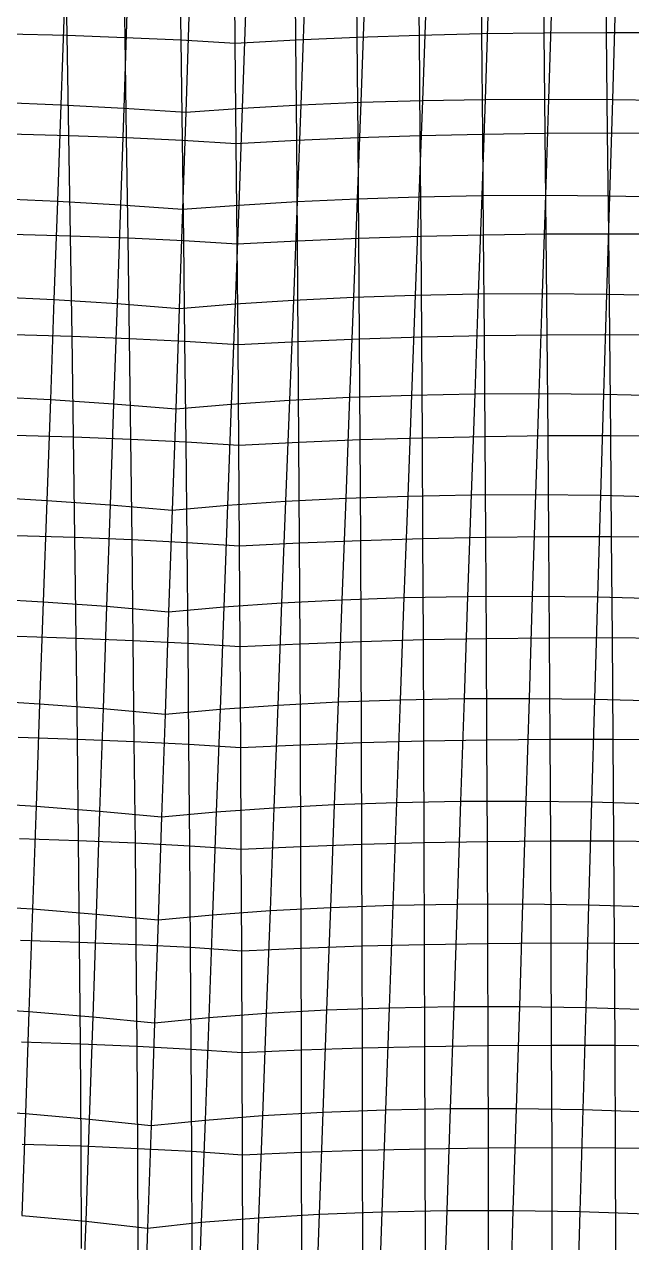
# Model space of a CAD drawing. Extents: x -429 to 429, y -1 to 209.
# Drawn here: x -79.73 to -59.59, y 128.14 to 168.53 of the extents above; entities that cross this region are included whole.
import ezdxf

# ---------------------------------------------------------------- set-up
doc = ezdxf.new("R2010")
doc.units = 0

msp = doc.modelspace()

# ---------------------------------------------------------------- linework, layer by layer
at = {"layer": 'default', "color": 3, "linetype": 'CONTINUOUS'}
for p, q in [((-78.308, 168.163, 14.518), (-78.368, 171.483, 13.942)), ((-76.394, 168.095, 13.744), (-76.449, 171.418, 13.188)), ((-74.534, 168.008, 12.849), (-74.582, 171.334, 12.317)), ((-70.728, 168.01, 12.335), (-70.76, 171.339, 11.8)), ((-68.691, 168.099, 12.703), (-68.721, 171.428, 12.142)), ((-66.633, 168.168, 12.939), (-66.664, 171.498, 12.358)), ((-64.563, 168.218, 13.041), (-64.597, 171.549, 12.445)), ((-62.491, 168.249, 13.01), (-62.529, 171.58, 12.404)), ((-60.426, 168.259, 12.844), (-60.467, 171.592, 12.235)), ((-72.737, 167.902, 11.835), (-72.773, 171.231, 11.333)), ((-72.737, 167.902, 11.835), (-72.773, 171.231, 11.333)), ((-80.269, 168.211, 15.166), (-78.308, 168.163, 14.518)), ((-78.308, 168.163, 14.518), (-76.394, 168.095, 13.744)), ((-78.253, 164.842, 15.066), (-78.308, 168.163, 14.518)), ((-76.394, 168.095, 13.744), (-74.534, 168.008, 12.849)), ((-76.343, 164.772, 14.275), (-76.394, 168.095, 13.744)), ((-70.728, 168.01, 12.335), (-68.691, 168.099, 12.703)), ((-68.691, 168.099, 12.703), (-66.633, 168.168, 12.939)), ((-68.663, 164.77, 13.239), (-68.691, 168.099, 12.703)), ((-66.633, 168.168, 12.939), (-64.563, 168.218, 13.041)), ((-66.604, 164.838, 13.493), (-66.633, 168.168, 12.939)), ((-64.563, 168.218, 13.041), (-62.491, 168.249, 13.01)), ((-64.532, 164.887, 13.609), (-64.563, 168.218, 13.041)), ((-62.491, 168.249, 13.01), (-60.426, 168.259, 12.844)), ((-62.457, 164.916, 13.585), (-62.491, 168.249, 13.01)), ((-60.426, 168.259, 12.844), (-58.375, 168.249, 12.545)), ((-60.388, 164.925, 13.422), (-60.426, 168.259, 12.844)), ((-74.534, 168.008, 12.849), (-72.737, 167.902, 11.835)), ((-74.49, 164.683, 13.359), (-74.534, 168.008, 12.849)), ((-72.737, 167.902, 11.835), (-70.728, 168.01, 12.335)), ((-72.704, 164.576, 12.32), (-72.737, 167.902, 11.835)), ((-72.704, 164.576, 12.32), (-72.737, 167.902, 11.835)), ((-70.699, 164.682, 12.847), (-70.728, 168.01, 12.335)), ((-80.213, 164.892, 15.727), (-78.253, 164.842, 15.066)), ((-78.253, 164.842, 15.066), (-76.343, 164.772, 14.275)), ((-78.199, 161.517, 15.601), (-78.253, 164.842, 15.066)), ((-68.663, 164.77, 13.239), (-66.604, 164.838, 13.493)), ((-66.604, 164.838, 13.493), (-64.532, 164.887, 13.609)), ((-66.577, 161.504, 14.034), (-66.604, 164.838, 13.493)), ((-64.532, 164.887, 13.609), (-62.457, 164.916, 13.585)), ((-64.503, 161.551, 14.163), (-64.532, 164.887, 13.609)), ((-62.457, 164.916, 13.585), (-60.388, 164.925, 13.422)), ((-62.424, 161.579, 14.147), (-62.457, 164.916, 13.585)), ((-60.388, 164.925, 13.422), (-58.335, 164.914, 13.12)), ((-60.351, 161.586, 13.987), (-60.388, 164.925, 13.422)), ((-76.343, 164.772, 14.275), (-74.49, 164.683, 13.359)), ((-76.293, 161.445, 14.792), (-76.343, 164.772, 14.275)), ((-74.49, 164.683, 13.359), (-72.704, 164.576, 12.32)), ((-74.448, 161.355, 13.852), (-74.49, 164.683, 13.359)), ((-72.704, 164.576, 12.32), (-70.699, 164.682, 12.847)), ((-72.674, 161.246, 12.787), (-72.704, 164.576, 12.32)), ((-72.674, 161.246, 12.787), (-72.704, 164.576, 12.32)), ((-70.699, 164.682, 12.847), (-68.663, 164.77, 13.239)), ((-70.673, 161.351, 13.344), (-70.699, 164.682, 12.847)), ((-68.638, 161.437, 13.76), (-68.663, 164.77, 13.239)), ((-80.159, 161.569, 16.275), (-78.199, 161.517, 15.601)), ((-64.503, 161.551, 14.163), (-62.424, 161.579, 14.147)), ((-62.424, 161.579, 14.147), (-60.351, 161.586, 13.987)), ((-62.394, 158.236, 14.691), (-62.424, 161.579, 14.147)), ((-60.351, 161.586, 13.987), (-58.295, 161.574, 13.682)), ((-60.317, 158.243, 14.533), (-60.351, 161.586, 13.987)), ((-78.199, 161.517, 15.601), (-76.293, 161.445, 14.792)), ((-78.148, 158.187, 16.117), (-78.199, 161.517, 15.601)), ((-76.293, 161.445, 14.792), (-74.448, 161.355, 13.852)), ((-76.245, 158.113, 15.29), (-76.293, 161.445, 14.792)), ((-74.448, 161.355, 13.852), (-72.674, 161.246, 12.787)), ((-74.408, 158.021, 14.329), (-74.448, 161.355, 13.852)), ((-72.674, 161.246, 12.787), (-70.673, 161.351, 13.344)), ((-72.645, 157.91, 13.237), (-72.674, 161.246, 12.787)), ((-72.645, 157.91, 13.237), (-72.674, 161.246, 12.787)), ((-70.673, 161.351, 13.344), (-68.638, 161.437, 13.76)), ((-70.649, 158.014, 13.823), (-70.673, 161.351, 13.344)), ((-68.638, 161.437, 13.76), (-66.577, 161.504, 14.034)), ((-68.615, 158.099, 14.263), (-68.638, 161.437, 13.76)), ((-66.577, 161.504, 14.034), (-64.503, 161.551, 14.163)), ((-66.553, 158.164, 14.556), (-66.577, 161.504, 14.034)), ((-64.476, 158.21, 14.698), (-64.503, 161.551, 14.163)), ((-80.107, 158.241, 16.804), (-78.148, 158.187, 16.117)), ((-78.148, 158.187, 16.117), (-76.245, 158.113, 15.29)), ((-78.102, 154.852, 16.609), (-78.148, 158.187, 16.117)), ((-76.245, 158.113, 15.29), (-74.408, 158.021, 14.329)), ((-76.202, 154.778, 15.767), (-76.245, 158.113, 15.29)), ((-74.408, 158.021, 14.329), (-72.645, 157.91, 13.237)), ((-74.371, 154.684, 14.786), (-74.408, 158.021, 14.329)), ((-72.645, 157.91, 13.237), (-70.649, 158.014, 13.823)), ((-70.649, 158.014, 13.823), (-68.615, 158.099, 14.263)), ((-70.627, 154.674, 14.283), (-70.649, 158.014, 13.823)), ((-68.615, 158.099, 14.263), (-66.553, 158.164, 14.556)), ((-68.594, 154.757, 14.744), (-68.615, 158.099, 14.263)), ((-66.553, 158.164, 14.556), (-64.476, 158.21, 14.698)), ((-66.532, 154.821, 15.053), (-66.553, 158.164, 14.556)), ((-64.476, 158.21, 14.698), (-62.394, 158.236, 14.691)), ((-64.452, 154.865, 15.208), (-64.476, 158.21, 14.698)), ((-62.394, 158.236, 14.691), (-60.317, 158.243, 14.533)), ((-62.366, 154.89, 15.207), (-62.394, 158.236, 14.691)), ((-60.317, 158.243, 14.533), (-58.258, 158.229, 14.225)), ((-60.286, 154.894, 15.051), (-60.317, 158.243, 14.533)), ((-72.619, 154.573, 13.672), (-72.645, 157.91, 13.237)), ((-72.619, 154.573, 13.672), (-72.645, 157.91, 13.237)), ((-80.06, 154.908, 17.308), (-78.102, 154.852, 16.609)), ((-78.102, 154.852, 16.609), (-76.202, 154.778, 15.767)), ((-78.057, 151.519, 17.088), (-78.102, 154.852, 16.609)), ((-76.202, 154.778, 15.767), (-74.371, 154.684, 14.786)), ((-76.16, 151.443, 16.229), (-76.202, 154.778, 15.767)), ((-70.627, 154.674, 14.283), (-68.594, 154.757, 14.744)), ((-68.594, 154.757, 14.744), (-66.532, 154.821, 15.053)), ((-68.576, 151.416, 15.211), (-68.594, 154.757, 14.744)), ((-66.532, 154.821, 15.053), (-64.452, 154.865, 15.208)), ((-66.513, 151.478, 15.538), (-66.532, 154.821, 15.053)), ((-64.452, 154.865, 15.208), (-62.366, 154.89, 15.207)), ((-64.43, 151.52, 15.705), (-64.452, 154.865, 15.208)), ((-62.366, 154.89, 15.207), (-60.286, 154.894, 15.051)), ((-62.341, 151.543, 15.712), (-62.366, 154.89, 15.207)), ((-60.286, 154.894, 15.051), (-58.224, 154.879, 14.741)), ((-60.257, 151.546, 15.559), (-60.286, 154.894, 15.051)), ((-74.371, 154.684, 14.786), (-72.619, 154.573, 13.672)), ((-74.336, 151.349, 15.227), (-74.371, 154.684, 14.786)), ((-72.619, 154.573, 13.672), (-70.627, 154.674, 14.283)), ((-72.596, 151.237, 14.089), (-72.619, 154.573, 13.672)), ((-72.596, 151.237, 14.089), (-72.619, 154.573, 13.672)), ((-70.608, 151.336, 14.727), (-70.627, 154.674, 14.283)), ((-80.014, 151.576, 17.8), (-78.057, 151.519, 17.088)), ((-78.057, 151.519, 17.088), (-76.16, 151.443, 16.229)), ((-78.014, 148.18, 17.548), (-78.057, 151.519, 17.088)), ((-68.576, 151.416, 15.211), (-66.513, 151.478, 15.538)), ((-66.513, 151.478, 15.538), (-64.43, 151.52, 15.705)), ((-66.496, 148.13, 16.002), (-66.513, 151.478, 15.538)), ((-64.43, 151.52, 15.705), (-62.341, 151.543, 15.712)), ((-64.411, 148.17, 16.182), (-64.43, 151.52, 15.705)), ((-62.341, 151.543, 15.712), (-60.257, 151.546, 15.559)), ((-62.317, 148.192, 16.197), (-62.341, 151.543, 15.712)), ((-60.257, 151.546, 15.559), (-58.191, 151.53, 15.246)), ((-60.229, 148.193, 16.046), (-60.257, 151.546, 15.559)), ((-76.16, 151.443, 16.229), (-74.336, 151.349, 15.227)), ((-76.121, 148.104, 16.672), (-76.16, 151.443, 16.229)), ((-74.336, 151.349, 15.227), (-72.596, 151.237, 14.089)), ((-74.304, 148.009, 15.65), (-74.336, 151.349, 15.227)), ((-72.596, 151.237, 14.089), (-70.608, 151.336, 14.727)), ((-72.575, 147.898, 14.487), (-72.596, 151.237, 14.089)), ((-72.575, 147.898, 14.487), (-72.596, 151.237, 14.089)), ((-70.608, 151.336, 14.727), (-68.576, 151.416, 15.211)), ((-70.591, 147.993, 15.152), (-70.608, 151.336, 14.727)), ((-68.561, 148.071, 15.658), (-68.576, 151.416, 15.211)), ((-79.971, 148.239, 18.271), (-78.014, 148.18, 17.548)), ((-78.014, 148.18, 17.548), (-76.121, 148.104, 16.672)), ((-77.976, 144.83, 17.982), (-78.014, 148.18, 17.548)), ((-76.121, 148.104, 16.672), (-74.304, 148.009, 15.65)), ((-76.086, 144.752, 17.092), (-76.121, 148.104, 16.672)), ((-74.304, 148.009, 15.65), (-72.575, 147.898, 14.487)), ((-74.275, 144.658, 16.053), (-74.304, 148.009, 15.65)), ((-72.575, 147.898, 14.487), (-70.591, 147.993, 15.152)), ((-72.556, 144.546, 14.87), (-72.575, 147.898, 14.487)), ((-72.556, 144.546, 14.87), (-72.575, 147.898, 14.487)), ((-70.591, 147.993, 15.152), (-68.561, 148.071, 15.658)), ((-70.576, 144.639, 15.558), (-70.591, 147.993, 15.152)), ((-68.561, 148.071, 15.658), (-66.496, 148.13, 16.002)), ((-68.547, 144.714, 16.083), (-68.561, 148.071, 15.658)), ((-66.496, 148.13, 16.002), (-64.411, 148.17, 16.182)), ((-66.481, 144.77, 16.442), (-66.496, 148.13, 16.002)), ((-64.411, 148.17, 16.182), (-62.317, 148.192, 16.197)), ((-64.393, 144.808, 16.633), (-64.411, 148.17, 16.182)), ((-62.317, 148.192, 16.197), (-60.229, 148.193, 16.046)), ((-62.296, 144.828, 16.654), (-62.317, 148.192, 16.197)), ((-60.229, 148.193, 16.046), (-58.16, 148.176, 15.73)), ((-60.205, 144.828, 16.505), (-60.229, 148.193, 16.046)), ((-79.933, 144.889, 18.717), (-77.976, 144.83, 17.982)), ((-77.976, 144.83, 17.982), (-76.086, 144.752, 17.092)), ((-77.939, 141.469, 18.409), (-77.976, 144.83, 17.982)), ((-76.086, 144.752, 17.092), (-74.275, 144.658, 16.053)), ((-76.052, 141.391, 17.503), (-76.086, 144.752, 17.092)), ((-74.275, 144.658, 16.053), (-72.556, 144.546, 14.87)), ((-74.248, 141.295, 16.444), (-74.275, 144.658, 16.053)), ((-72.556, 144.546, 14.87), (-70.576, 144.639, 15.558)), ((-70.576, 144.639, 15.558), (-68.547, 144.714, 16.083)), ((-70.564, 141.273, 15.952), (-70.576, 144.639, 15.558)), ((-68.547, 144.714, 16.083), (-66.481, 144.77, 16.442)), ((-68.536, 141.346, 16.498), (-68.547, 144.714, 16.083)), ((-66.481, 144.77, 16.442), (-64.393, 144.808, 16.633)), ((-66.469, 141.4, 16.874), (-66.481, 144.77, 16.442)), ((-64.393, 144.808, 16.633), (-62.296, 144.828, 16.654)), ((-64.378, 141.437, 17.077), (-64.393, 144.808, 16.633)), ((-62.296, 144.828, 16.654), (-60.205, 144.828, 16.505)), ((-62.277, 141.454, 17.105), (-62.296, 144.828, 16.654)), ((-60.205, 144.828, 16.505), (-58.133, 144.809, 16.187)), ((-60.182, 141.453, 16.958), (-60.205, 144.828, 16.505)), ((-72.539, 141.183, 15.238), (-72.556, 144.546, 14.87)), ((-72.539, 141.183, 15.238), (-72.556, 144.546, 14.87)), ((-79.895, 141.53, 19.155), (-77.939, 141.469, 18.409)), ((-77.939, 141.469, 18.409), (-76.052, 141.391, 17.503)), ((-77.906, 138.101, 18.813), (-77.939, 141.469, 18.409)), ((-76.052, 141.391, 17.503), (-74.248, 141.295, 16.444)), ((-76.022, 138.022, 17.894), (-76.052, 141.391, 17.503)), ((-68.536, 141.346, 16.498), (-66.469, 141.4, 16.874)), ((-66.469, 141.4, 16.874), (-64.378, 141.437, 17.077)), ((-66.459, 138.023, 17.283), (-66.469, 141.4, 16.874)), ((-64.378, 141.437, 17.077), (-62.277, 141.454, 17.105)), ((-64.365, 138.057, 17.496), (-64.378, 141.437, 17.077)), ((-62.277, 141.454, 17.105), (-60.182, 141.453, 16.958)), ((-62.261, 138.073, 17.53), (-62.277, 141.454, 17.105)), ((-60.182, 141.453, 16.958), (-58.106, 141.432, 16.637)), ((-60.161, 138.07, 17.385), (-60.182, 141.453, 16.958)), ((-74.248, 141.295, 16.444), (-72.539, 141.183, 15.238)), ((-74.223, 137.927, 16.818), (-74.248, 141.295, 16.444)), ((-72.539, 141.183, 15.238), (-70.564, 141.273, 15.952)), ((-72.524, 137.815, 15.593), (-72.539, 141.183, 15.238)), ((-72.524, 137.815, 15.593), (-72.539, 141.183, 15.238)), ((-70.564, 141.273, 15.952), (-68.536, 141.346, 16.498)), ((-70.553, 137.902, 16.328), (-70.564, 141.273, 15.952)), ((-68.526, 137.971, 16.892), (-68.536, 141.346, 16.498)), ((-79.862, 138.163, 19.569), (-77.906, 138.101, 18.813)), ((-77.906, 138.101, 18.813), (-76.022, 138.022, 17.894)), ((-77.873, 134.727, 19.21), (-77.906, 138.101, 18.813)), ((-76.022, 138.022, 17.894), (-74.223, 137.927, 16.818)), ((-75.992, 134.647, 18.275), (-76.022, 138.022, 17.894)), ((-74.223, 137.927, 16.818), (-72.524, 137.815, 15.593)), ((-74.2, 134.55, 17.18), (-74.223, 137.927, 16.818)), ((-72.524, 137.815, 15.593), (-70.553, 137.902, 16.328)), ((-72.511, 134.439, 15.933), (-72.524, 137.815, 15.593)), ((-72.511, 134.439, 15.933), (-72.524, 137.815, 15.593)), ((-70.553, 137.902, 16.328), (-68.526, 137.971, 16.892)), ((-70.545, 134.523, 16.692), (-70.553, 137.902, 16.328)), ((-68.526, 137.971, 16.892), (-66.459, 138.023, 17.283)), ((-68.519, 134.59, 17.278), (-68.526, 137.971, 16.892)), ((-66.459, 138.023, 17.283), (-64.365, 138.057, 17.496)), ((-66.45, 134.639, 17.684), (-66.459, 138.023, 17.283)), ((-64.365, 138.057, 17.496), (-62.261, 138.073, 17.53)), ((-64.354, 134.671, 17.909), (-64.365, 138.057, 17.496)), ((-62.261, 138.073, 17.53), (-60.161, 138.07, 17.385)), ((-62.245, 134.685, 17.95), (-62.261, 138.073, 17.53)), ((-60.161, 138.07, 17.385), (-58.082, 138.049, 17.063)), ((-60.141, 134.68, 17.807), (-60.161, 138.07, 17.385)), ((-79.829, 134.79, 19.977), (-77.873, 134.727, 19.21)), ((-77.873, 134.727, 19.21), (-75.992, 134.647, 18.275)), ((-77.844, 131.341, 19.585), (-77.873, 134.727, 19.21)), ((-75.992, 134.647, 18.275), (-74.2, 134.55, 17.18)), ((-75.966, 131.26, 18.637), (-75.992, 134.647, 18.275)), ((-74.2, 134.55, 17.18), (-72.511, 134.439, 15.933)), ((-74.18, 131.164, 17.526), (-74.2, 134.55, 17.18)), ((-72.511, 134.439, 15.933), (-70.545, 134.523, 16.692)), ((-70.545, 134.523, 16.692), (-68.519, 134.59, 17.278)), ((-70.538, 131.133, 17.041), (-70.545, 134.523, 16.692)), ((-68.519, 134.59, 17.278), (-66.45, 134.639, 17.684)), ((-68.513, 131.197, 17.644), (-68.519, 134.59, 17.278)), ((-66.45, 134.639, 17.684), (-64.354, 134.671, 17.909)), ((-66.443, 131.244, 18.064), (-66.45, 134.639, 17.684)), ((-64.354, 134.671, 17.909), (-62.245, 134.685, 17.95)), ((-64.344, 131.274, 18.299), (-64.354, 134.671, 17.909)), ((-62.245, 134.685, 17.95), (-60.141, 134.68, 17.807)), ((-62.232, 131.286, 18.346), (-62.245, 134.685, 17.95)), ((-60.141, 134.68, 17.807), (-58.059, 134.658, 17.482)), ((-60.124, 131.28, 18.205), (-60.141, 134.68, 17.807)), ((-72.5, 131.052, 16.261), (-72.511, 134.439, 15.933)), ((-72.5, 131.052, 16.261), (-72.511, 134.439, 15.933)), ((-79.801, 131.405, 20.362), (-77.844, 131.341, 19.585)), ((-77.844, 131.341, 19.585), (-75.966, 131.26, 18.637)), ((-77.834, 127.943, 19.902), (-77.844, 131.341, 19.585)), ((-66.443, 131.244, 18.064), (-64.344, 131.274, 18.299)), ((-64.344, 131.274, 18.299), (-62.232, 131.286, 18.346)), ((-64.335, 127.864, 18.617), (-64.344, 131.274, 18.299)), ((-62.232, 131.286, 18.346), (-60.124, 131.28, 18.205)), ((-62.224, 127.874, 18.665), (-62.232, 131.286, 18.346)), ((-60.124, 131.28, 18.205), (-58.038, 131.256, 17.877)), ((-60.116, 127.866, 18.524), (-60.124, 131.28, 18.205)), ((-75.966, 131.26, 18.637), (-74.18, 131.164, 17.526)), ((-75.956, 127.863, 18.954), (-75.966, 131.26, 18.637)), ((-74.18, 131.164, 17.526), (-72.5, 131.052, 16.261)), ((-74.17, 127.767, 17.844), (-74.18, 131.164, 17.526)), ((-72.5, 131.052, 16.261), (-70.538, 131.133, 17.041)), ((-72.491, 127.656, 16.579), (-72.5, 131.052, 16.261)), ((-72.491, 127.656, 16.579), (-72.5, 131.052, 16.261)), ((-70.538, 131.133, 17.041), (-68.513, 131.197, 17.644)), ((-70.529, 127.733, 17.359), (-70.538, 131.133, 17.041)), ((-68.513, 131.197, 17.644), (-66.443, 131.244, 18.064)), ((-68.504, 127.794, 17.962), (-68.513, 131.197, 17.644)), ((-66.434, 127.837, 18.383), (-66.443, 131.244, 18.064))]:
    msp.add_line(p, q, dxfattribs=at)
at = {"layer": 'default', "color": 5, "linetype": 'CONTINUOUS'}
for p, q in [((-78.416, 168.999, -0.156), (-78.522, 165.861, -0.724)), ((-76.332, 168.901, 0.135), (-76.435, 165.75, -0.408)), ((-72.394, 168.902, -0.415), (-72.504, 165.748, -0.958)), ((-70.452, 169, -1.268), (-70.566, 165.856, -1.836)), ((-68.458, 169.077, -1.989), (-68.572, 165.941, -2.578)), ((-66.42, 169.133, -2.577), (-66.53, 166.002, -3.181)), ((-64.348, 169.166, -3.028), (-64.452, 166.038, -3.642)), ((-62.251, 169.177, -3.341), (-62.348, 166.049, -3.959)), ((-60.138, 169.166, -3.513), (-60.228, 166.036, -4.129)), ((-74.275, 168.782, 0.564), (-74.377, 165.615, 0.051)), ((-74.275, 168.782, 0.564), (-74.377, 165.615, 0.051)), ((-68.572, 165.941, -2.578), (-66.53, 166.002, -3.181)), ((-66.53, 166.002, -3.181), (-66.648, 162.811, -3.832)), ((-66.53, 166.002, -3.181), (-64.452, 166.038, -3.642)), ((-64.452, 166.038, -3.642), (-64.564, 162.849, -4.304)), ((-64.452, 166.038, -3.642), (-62.348, 166.049, -3.959)), ((-62.348, 166.049, -3.959), (-62.452, 162.86, -4.625)), ((-62.348, 166.049, -3.959), (-60.228, 166.036, -4.129)), ((-60.228, 166.036, -4.129), (-60.323, 162.844, -4.793)), ((-60.228, 166.036, -4.129), (-58.101, 165.997, -4.153)), ((-80.627, 165.948, -0.895), (-78.522, 165.861, -0.724)), ((-78.522, 165.861, -0.724), (-78.634, 162.665, -1.337)), ((-78.522, 165.861, -0.724), (-76.435, 165.75, -0.408)), ((-76.435, 165.75, -0.408), (-76.543, 162.541, -0.994)), ((-76.435, 165.75, -0.408), (-74.377, 165.615, 0.051)), ((-74.377, 165.615, 0.051), (-74.485, 162.393, -0.502)), ((-74.377, 165.615, 0.051), (-74.485, 162.393, -0.502)), ((-74.377, 165.615, 0.051), (-72.504, 165.748, -0.958)), ((-72.504, 165.748, -0.958), (-72.622, 162.536, -1.543)), ((-72.504, 165.748, -0.958), (-70.566, 165.856, -1.836)), ((-70.566, 165.856, -1.836), (-70.688, 162.654, -2.448)), ((-70.566, 165.856, -1.836), (-68.572, 165.941, -2.578)), ((-68.572, 165.941, -2.578), (-68.693, 162.746, -3.213)), ((-68.693, 162.746, -3.213), (-66.648, 162.811, -3.832)), ((-66.648, 162.811, -3.832), (-66.769, 159.55, -4.507)), ((-66.648, 162.811, -3.832), (-64.564, 162.849, -4.304)), ((-64.564, 162.849, -4.304), (-64.679, 159.589, -4.988)), ((-64.564, 162.849, -4.304), (-62.452, 162.86, -4.625)), ((-62.452, 162.86, -4.625), (-62.559, 159.6, -5.313)), ((-62.452, 162.86, -4.625), (-60.323, 162.844, -4.793)), ((-60.323, 162.844, -4.793), (-60.421, 159.581, -5.48)), ((-60.323, 162.844, -4.793), (-58.188, 162.8, -4.809)), ((-80.745, 162.762, -1.529), (-78.634, 162.665, -1.337)), ((-78.634, 162.665, -1.337), (-78.75, 159.402, -1.976)), ((-78.634, 162.665, -1.337), (-76.543, 162.541, -0.994)), ((-76.543, 162.541, -0.994), (-76.656, 159.269, -1.608)), ((-76.543, 162.541, -0.994), (-74.485, 162.393, -0.502)), ((-74.485, 162.393, -0.502), (-74.598, 159.11, -1.086)), ((-74.485, 162.393, -0.502), (-74.598, 159.11, -1.086)), ((-74.485, 162.393, -0.502), (-72.622, 162.536, -1.543)), ((-72.622, 162.536, -1.543), (-72.743, 159.261, -2.157)), ((-72.622, 162.536, -1.543), (-70.688, 162.654, -2.448)), ((-70.688, 162.654, -2.448), (-70.812, 159.385, -3.087)), ((-70.688, 162.654, -2.448), (-68.693, 162.746, -3.213)), ((-68.693, 162.746, -3.213), (-68.817, 159.482, -3.872)), ((-68.817, 159.482, -3.872), (-66.769, 159.55, -4.507)), ((-66.769, 159.55, -4.507), (-66.894, 156.235, -5.208)), ((-66.769, 159.55, -4.507), (-64.679, 159.589, -4.988)), ((-64.679, 159.589, -4.988), (-64.797, 156.276, -5.7)), ((-64.679, 159.589, -4.988), (-62.559, 159.6, -5.313)), ((-62.559, 159.6, -5.313), (-62.669, 156.285, -6.029)), ((-62.559, 159.6, -5.313), (-60.421, 159.581, -5.48)), ((-60.421, 159.581, -5.48), (-60.523, 156.265, -6.194)), ((-60.421, 159.581, -5.48), (-58.278, 159.534, -5.487)), ((-80.868, 159.507, -2.186), (-78.75, 159.402, -1.976)), ((-78.75, 159.402, -1.976), (-78.87, 156.088, -2.638)), ((-78.75, 159.402, -1.976), (-76.656, 159.269, -1.608)), ((-76.656, 159.269, -1.608), (-76.773, 155.947, -2.244)), ((-76.656, 159.269, -1.608), (-74.598, 159.11, -1.086)), ((-74.598, 159.11, -1.086), (-72.743, 159.261, -2.157)), ((-72.743, 159.261, -2.157), (-72.869, 155.936, -2.792)), ((-72.743, 159.261, -2.157), (-70.812, 159.385, -3.087)), ((-70.812, 159.385, -3.087), (-70.942, 156.065, -3.749)), ((-70.812, 159.385, -3.087), (-68.817, 159.482, -3.872)), ((-68.817, 159.482, -3.872), (-68.946, 156.165, -4.557)), ((-74.598, 159.11, -1.086), (-74.714, 155.779, -1.689)), ((-74.598, 159.11, -1.086), (-74.714, 155.779, -1.689)), ((-80.995, 156.2, -2.869), (-78.87, 156.088, -2.638)), ((-78.87, 156.088, -2.638), (-78.991, 152.745, -3.3)), ((-78.87, 156.088, -2.638), (-76.773, 155.947, -2.244)), ((-76.773, 155.947, -2.244), (-76.89, 152.599, -2.881)), ((-76.773, 155.947, -2.244), (-74.714, 155.779, -1.689)), ((-74.714, 155.779, -1.689), (-72.869, 155.936, -2.792)), ((-72.869, 155.936, -2.792), (-72.994, 152.584, -3.429)), ((-72.869, 155.936, -2.792), (-70.942, 156.065, -3.749)), ((-70.942, 156.065, -3.749), (-71.071, 152.716, -4.411)), ((-70.942, 156.065, -3.749), (-68.946, 156.165, -4.557)), ((-68.946, 156.165, -4.557), (-69.075, 152.817, -5.238)), ((-68.946, 156.165, -4.557), (-66.894, 156.235, -5.208)), ((-66.894, 156.235, -5.208), (-67.018, 152.888, -5.905)), ((-66.894, 156.235, -5.208), (-64.797, 156.276, -5.7)), ((-64.797, 156.276, -5.7), (-64.915, 152.928, -6.407)), ((-64.797, 156.276, -5.7), (-62.669, 156.285, -6.029)), ((-62.669, 156.285, -6.029), (-62.779, 152.937, -6.74)), ((-62.669, 156.285, -6.029), (-60.523, 156.265, -6.194)), ((-60.523, 156.265, -6.194), (-60.624, 152.914, -6.903)), ((-60.523, 156.265, -6.194), (-58.371, 156.214, -6.193)), ((-74.714, 155.779, -1.689), (-74.831, 152.424, -2.297)), ((-74.714, 155.779, -1.689), (-74.831, 152.424, -2.297)), ((-81.122, 152.862, -3.549), (-78.991, 152.745, -3.3)), ((-78.991, 152.745, -3.3), (-79.11, 149.384, -3.96)), ((-78.991, 152.745, -3.3), (-76.89, 152.599, -2.881)), ((-72.994, 152.584, -3.429), (-71.071, 152.716, -4.411)), ((-71.071, 152.716, -4.411), (-71.2, 149.348, -5.071)), ((-71.071, 152.716, -4.411), (-69.075, 152.817, -5.238)), ((-69.075, 152.817, -5.238), (-69.203, 149.451, -5.92)), ((-69.075, 152.817, -5.238), (-67.018, 152.888, -5.905)), ((-67.018, 152.888, -5.905), (-67.143, 149.522, -6.603)), ((-67.018, 152.888, -5.905), (-64.915, 152.928, -6.407)), ((-64.915, 152.928, -6.407), (-65.033, 149.562, -7.115)), ((-64.915, 152.928, -6.407), (-62.779, 152.937, -6.74)), ((-62.779, 152.937, -6.74), (-62.889, 149.569, -7.453)), ((-62.779, 152.937, -6.74), (-60.624, 152.914, -6.903)), ((-60.624, 152.914, -6.903), (-60.724, 149.545, -7.614)), ((-60.624, 152.914, -6.903), (-58.464, 152.861, -6.894)), ((-76.89, 152.599, -2.881), (-77.006, 149.233, -3.516)), ((-76.89, 152.599, -2.881), (-74.831, 152.424, -2.297)), ((-74.831, 152.424, -2.297), (-74.948, 149.053, -2.9)), ((-74.831, 152.424, -2.297), (-74.948, 149.053, -2.9)), ((-74.831, 152.424, -2.297), (-72.994, 152.584, -3.429)), ((-72.994, 152.584, -3.429), (-73.119, 149.215, -4.062)), ((-81.247, 149.505, -4.23), (-79.11, 149.384, -3.96)), ((-71.2, 149.348, -5.071), (-69.203, 149.451, -5.92)), ((-69.203, 149.451, -5.92), (-69.329, 146.062, -6.589)), ((-69.203, 149.451, -5.92), (-67.143, 149.522, -6.603)), ((-67.143, 149.522, -6.603), (-67.264, 146.133, -7.286)), ((-67.143, 149.522, -6.603), (-65.033, 149.562, -7.115)), ((-65.033, 149.562, -7.115), (-65.148, 146.172, -7.808)), ((-65.033, 149.562, -7.115), (-62.889, 149.569, -7.453)), ((-62.889, 149.569, -7.453), (-62.995, 146.179, -8.149)), ((-62.889, 149.569, -7.453), (-60.724, 149.545, -7.614)), ((-60.724, 149.545, -7.614), (-60.822, 146.153, -8.309)), ((-60.724, 149.545, -7.614), (-58.555, 149.489, -7.597)), ((-79.11, 149.384, -3.96), (-79.229, 146.001, -4.609)), ((-79.11, 149.384, -3.96), (-77.006, 149.233, -3.516)), ((-77.006, 149.233, -3.516), (-77.121, 145.845, -4.141)), ((-77.006, 149.233, -3.516), (-74.948, 149.053, -2.9)), ((-74.948, 149.053, -2.9), (-75.064, 145.66, -3.498)), ((-74.948, 149.053, -2.9), (-75.064, 145.66, -3.498)), ((-74.948, 149.053, -2.9), (-73.119, 149.215, -4.062)), ((-73.119, 149.215, -4.062), (-73.243, 145.825, -4.687)), ((-73.119, 149.215, -4.062), (-71.2, 149.348, -5.071)), ((-71.2, 149.348, -5.071), (-71.327, 145.959, -5.72)), ((-81.371, 146.126, -4.897), (-79.229, 146.001, -4.609)), ((-79.229, 146.001, -4.609), (-79.346, 142.603, -5.259)), ((-79.229, 146.001, -4.609), (-77.121, 145.845, -4.141)), ((-77.121, 145.845, -4.141), (-77.236, 142.441, -4.767)), ((-77.121, 145.845, -4.141), (-75.064, 145.66, -3.498)), ((-75.064, 145.66, -3.498), (-73.243, 145.825, -4.687)), ((-73.243, 145.825, -4.687), (-73.367, 142.418, -5.312)), ((-73.243, 145.825, -4.687), (-71.327, 145.959, -5.72)), ((-71.327, 145.959, -5.72), (-71.455, 142.554, -6.371)), ((-71.327, 145.959, -5.72), (-69.329, 146.062, -6.589)), ((-69.329, 146.062, -6.589), (-69.456, 142.659, -7.26)), ((-69.329, 146.062, -6.589), (-67.264, 146.133, -7.286)), ((-67.264, 146.133, -7.286), (-67.387, 142.731, -7.973)), ((-67.264, 146.133, -7.286), (-65.148, 146.172, -7.808)), ((-65.148, 146.172, -7.808), (-65.264, 142.77, -8.505)), ((-65.148, 146.172, -7.808), (-62.995, 146.179, -8.149)), ((-62.995, 146.179, -8.149), (-63.103, 142.776, -8.851)), ((-62.995, 146.179, -8.149), (-60.822, 146.153, -8.309)), ((-60.822, 146.153, -8.309), (-60.921, 142.747, -9.008)), ((-60.822, 146.153, -8.309), (-58.645, 146.094, -8.285)), ((-75.064, 145.66, -3.498), (-75.18, 142.25, -4.093)), ((-75.064, 145.66, -3.498), (-75.18, 142.25, -4.093)), ((-81.494, 142.733, -5.567), (-79.346, 142.603, -5.259)), ((-79.346, 142.603, -5.259), (-79.464, 139.199, -5.904)), ((-79.346, 142.603, -5.259), (-77.236, 142.441, -4.767)), ((-71.455, 142.554, -6.371), (-69.456, 142.659, -7.26)), ((-69.456, 142.659, -7.26), (-69.581, 139.251, -7.922)), ((-69.456, 142.659, -7.26), (-67.387, 142.731, -7.973)), ((-67.387, 142.731, -7.973), (-67.508, 139.324, -8.649)), ((-67.387, 142.731, -7.973), (-65.264, 142.77, -8.505)), ((-65.264, 142.77, -8.505), (-65.378, 139.363, -9.19)), ((-65.264, 142.77, -8.505), (-63.103, 142.776, -8.851)), ((-63.103, 142.776, -8.851), (-63.209, 139.368, -9.54)), ((-63.103, 142.776, -8.851), (-60.921, 142.747, -9.008)), ((-60.921, 142.747, -9.008), (-61.018, 139.337, -9.696)), ((-60.921, 142.747, -9.008), (-58.734, 142.686, -8.976)), ((-77.236, 142.441, -4.767), (-77.351, 139.031, -5.389)), ((-77.236, 142.441, -4.767), (-75.18, 142.25, -4.093)), ((-75.18, 142.25, -4.093), (-75.296, 138.833, -4.689)), ((-75.18, 142.25, -4.093), (-75.296, 138.833, -4.689)), ((-75.18, 142.25, -4.093), (-73.367, 142.418, -5.312)), ((-73.367, 142.418, -5.312), (-73.491, 139.004, -5.934)), ((-73.367, 142.418, -5.312), (-71.455, 142.554, -6.371)), ((-71.455, 142.554, -6.371), (-71.581, 139.144, -7.015)), ((-67.508, 139.324, -8.649), (-65.378, 139.363, -9.19)), ((-65.378, 139.363, -9.19), (-65.494, 135.965, -9.885)), ((-65.378, 139.363, -9.19), (-63.209, 139.368, -9.54)), ((-63.209, 139.368, -9.54), (-63.316, 135.969, -10.239)), ((-63.209, 139.368, -9.54), (-61.018, 139.337, -9.696)), ((-81.617, 139.334, -6.228), (-79.464, 139.199, -5.904)), ((-79.464, 139.199, -5.904), (-79.581, 135.801, -6.555)), ((-79.464, 139.199, -5.904), (-77.351, 139.031, -5.389)), ((-77.351, 139.031, -5.389), (-77.466, 135.626, -6.017)), ((-77.351, 139.031, -5.389), (-75.296, 138.833, -4.689)), ((-75.296, 138.833, -4.689), (-73.491, 139.004, -5.934)), ((-73.491, 139.004, -5.934), (-73.616, 135.597, -6.561)), ((-73.491, 139.004, -5.934), (-71.581, 139.144, -7.015)), ((-71.581, 139.144, -7.015), (-71.709, 135.741, -7.666)), ((-71.581, 139.144, -7.015), (-69.581, 139.251, -7.922)), ((-69.581, 139.251, -7.922), (-69.708, 135.851, -8.593)), ((-69.581, 139.251, -7.922), (-67.508, 139.324, -8.649)), ((-67.508, 139.324, -8.649), (-67.631, 135.926, -9.335)), ((-61.018, 139.337, -9.696), (-61.116, 135.937, -10.394)), ((-61.018, 139.337, -9.696), (-58.823, 139.273, -9.657)), ((-75.296, 138.833, -4.689), (-75.412, 135.42, -5.288)), ((-75.296, 138.833, -4.689), (-75.412, 135.42, -5.288)), ((-81.74, 135.944, -6.898), (-79.581, 135.801, -6.555)), ((-79.581, 135.801, -6.555), (-79.699, 132.414, -7.204)), ((-79.581, 135.801, -6.555), (-77.466, 135.626, -6.017)), ((-73.616, 135.597, -6.561), (-71.709, 135.741, -7.666)), ((-71.709, 135.741, -7.666), (-71.836, 132.348, -8.315)), ((-71.709, 135.741, -7.666), (-69.708, 135.851, -8.593)), ((-69.708, 135.851, -8.593), (-69.834, 132.461, -9.26)), ((-69.708, 135.851, -8.593), (-67.631, 135.926, -9.335)), ((-67.631, 135.926, -9.335), (-67.752, 132.538, -10.015)), ((-67.631, 135.926, -9.335), (-65.494, 135.965, -9.885)), ((-65.494, 135.965, -9.885), (-65.608, 132.578, -10.574)), ((-65.494, 135.965, -9.885), (-63.316, 135.969, -10.239)), ((-63.316, 135.969, -10.239), (-63.423, 132.581, -10.931)), ((-63.316, 135.969, -10.239), (-61.116, 135.937, -10.394)), ((-61.116, 135.937, -10.394), (-61.214, 132.546, -11.084)), ((-61.116, 135.937, -10.394), (-58.913, 135.869, -10.347)), ((-77.466, 135.626, -6.017), (-77.582, 132.232, -6.646)), ((-77.466, 135.626, -6.017), (-75.412, 135.42, -5.288)), ((-75.412, 135.42, -5.288), (-75.529, 132.016, -5.892)), ((-75.412, 135.42, -5.288), (-75.529, 132.016, -5.892)), ((-75.412, 135.42, -5.288), (-73.616, 135.597, -6.561)), ((-73.616, 135.597, -6.561), (-73.74, 132.199, -7.189)), ((-81.863, 132.563, -7.563), (-79.699, 132.414, -7.204)), ((-69.834, 132.461, -9.26), (-67.752, 132.538, -10.015)), ((-67.752, 132.538, -10.015), (-67.873, 129.159, -10.697)), ((-67.752, 132.538, -10.015), (-65.608, 132.578, -10.574)), ((-65.608, 132.578, -10.574), (-65.723, 129.2, -11.264)), ((-65.608, 132.578, -10.574), (-63.423, 132.581, -10.931)), ((-63.423, 132.581, -10.931), (-63.529, 129.202, -11.625)), ((-63.423, 132.581, -10.931), (-61.214, 132.546, -11.084)), ((-61.214, 132.546, -11.084), (-61.312, 129.165, -11.777)), ((-61.214, 132.546, -11.084), (-59.002, 132.475, -11.031)), ((-79.699, 132.414, -7.204), (-79.819, 129.036, -7.858)), ((-79.699, 132.414, -7.204), (-77.582, 132.232, -6.646)), ((-77.582, 132.232, -6.646), (-77.699, 128.845, -7.281)), ((-77.582, 132.232, -6.646), (-75.529, 132.016, -5.892)), ((-75.529, 132.016, -5.892), (-73.74, 132.199, -7.189)), ((-73.74, 132.199, -7.189), (-73.865, 128.81, -7.824)), ((-73.74, 132.199, -7.189), (-71.836, 132.348, -8.315)), ((-71.836, 132.348, -8.315), (-71.963, 128.963, -8.969)), ((-71.836, 132.348, -8.315), (-69.834, 132.461, -9.26)), ((-69.834, 132.461, -9.26), (-69.959, 129.08, -9.93)), ((-75.529, 132.016, -5.892), (-75.647, 128.621, -6.504)), ((-75.529, 132.016, -5.892), (-75.647, 128.621, -6.504)), ((-79.819, 129.036, -7.858), (-77.699, 128.845, -7.281)), ((-77.699, 128.845, -7.281), (-77.819, 125.459, -7.917)), ((-77.699, 128.845, -7.281), (-75.647, 128.621, -6.504)), ((-73.865, 128.81, -7.824), (-71.963, 128.963, -8.969)), ((-71.963, 128.963, -8.969), (-72.086, 125.578, -9.619)), ((-71.963, 128.963, -8.969), (-69.959, 129.08, -9.93)), ((-69.959, 129.08, -9.93), (-70.08, 125.698, -10.59)), ((-69.959, 129.08, -9.93), (-67.873, 129.159, -10.697)), ((-67.873, 129.159, -10.697), (-67.99, 125.778, -11.366)), ((-67.873, 129.159, -10.697), (-65.723, 129.2, -11.264)), ((-65.723, 129.2, -11.264), (-65.835, 125.82, -11.938)), ((-65.723, 129.2, -11.264), (-63.529, 129.202, -11.625)), ((-63.529, 129.202, -11.625), (-63.635, 125.821, -12.301)), ((-63.529, 129.202, -11.625), (-61.312, 129.165, -11.777)), ((-61.312, 129.165, -11.777), (-61.411, 125.782, -12.452)), ((-61.312, 129.165, -11.777), (-59.093, 129.09, -11.718)), ((-75.647, 128.621, -6.504), (-75.767, 125.227, -7.126)), ((-75.647, 128.621, -6.504), (-75.767, 125.227, -7.126)), ((-75.647, 128.621, -6.504), (-73.865, 128.81, -7.824)), ((-73.865, 128.81, -7.824), (-73.987, 125.421, -8.46))]:
    msp.add_line(p, q, dxfattribs=at)

doc.saveas('drawing.dxf')
